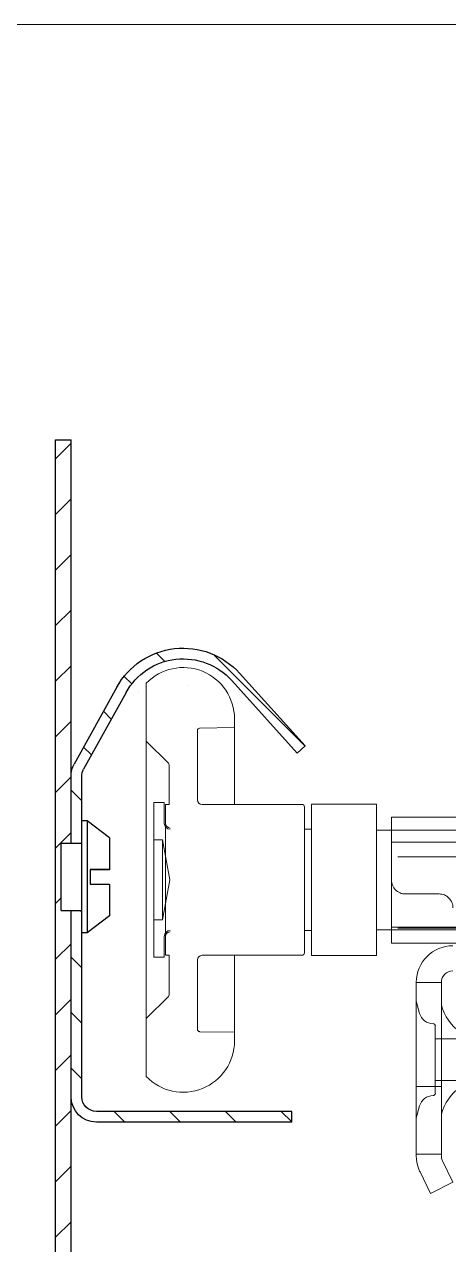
# Model space of a CAD drawing. Extents: x -965262 to 1142518, y -357520 to 71675.
# Drawn here: x 73035.8 to 73104.2, y -234349.2 to -234152.1 of the extents above; entities that cross this region are included whole.
import ezdxf

# ---------------------------------------------------------------- set-up
doc = ezdxf.new("R2010")
doc.units = 0
doc.header["$LTSCALE"] = 10
doc.linetypes.add('DOTE', pattern=[2.42, 2, -0.2, 0.02, -0.2])
doc.layers.get('0').update_dxf_attribs({"linetype": 'CONTINUOUS', "lineweight": 30})
doc.layers.add('DOTE', color=7, linetype='DOTE', lineweight=9)

# ---------------------------------------------------------------- blocks, each defined once
blk = doc.blocks.new('Крепеж_ворот')
at = {"lineweight": 15}
h = blk.add_hatch(dxfattribs=at)
h.set_pattern_fill('ANSI31', color=256, scale=2, angle=180)
h.set_pattern_definition([(225, (746089.599, 74802.7244), (4.49013, -4.49013), [])])
h.paths.add_polyline_path([(746087.09, 74804.1), (746087.09, 74801.59), (746091.07, 74801.59), (746094.24, 74801.94), (746094.24, 74804.1)], flags=17)
h.paths.add_polyline_path([(746116.44, 74801.59, 0.165118), (746119.87, 74802.76), (746124.24, 74806.12, -0.301689), (746131.37, 74806.6), (746134.76, 74804.67, 0.130081), (746137.55, 74803.94), (746142.21, 74803.94), (746142.21, 74806.45), (746137.55, 74806.45, -0.130081), (746136.01, 74806.85), (746132.61, 74808.79, 0.301689), (746122.72, 74808.11), (746118.34, 74804.75, -0.165112), (746116.44, 74804.1), (746064.1, 74804.1, -0.414223), (746060.99, 74807.22), (746060.99, 74868.49), (746059.41, 74868.49), (746059.41, 74868.76), (746059.41, 74869.53), (746059.41, 74870.49), (746059.41, 74870.73), (746059.41, 74871.71), (746059.41, 74872.25), (746059.41, 74873.16), (746059.41, 74873.93), (746059.41, 74874.68), (746059.41, 74875.61), (746059.41, 74876.12), (746059.41, 74877.13), (746059.41, 74877.35), (746059.41, 74878.33), (746059.41, 74879.1), (746059.41, 74879.37), (746060.99, 74879.37), (746060.99, 74944.51), (746058.48, 74944.51), (746058.48, 74807.22, 0.41422), (746064.1, 74801.59)])
h = blk.add_hatch(dxfattribs=at)
h.set_pattern_fill('ANSI31', color=256, scale=2, angle=90)
h.set_pattern_definition([(135, (736343.8085, 75928.334), (-4.490128, -4.490128), [])])
edge = h.paths.add_edge_path()
edge.add_ellipse((746065.08, 74838.41), major_axis=(-1.67, 1.67), ratio=1, start_angle=45, end_angle=135, ccw=False)
edge.add_line((746062.72, 74838.41), (746062.72, 74868.49))
edge.add_line((746062.72, 74868.49), (746060.99, 74868.49))
edge.add_line((746060.99, 74868.49), (746060.99, 74838.41))
edge.add_ellipse((746065.08, 74838.41), major_axis=(-2.89, 2.89), ratio=1, start_angle=45, end_angle=135)
edge.add_line((746065.08, 74834.32), (746096.6, 74834.32))
edge.add_line((746096.6, 74834.32), (746096.6, 74836.05))
edge.add_line((746096.6, 74836.05), (746065.08, 74836.05))
edge = h.paths.add_edge_path()
edge.add_ellipse((746065.08, 74890.17), major_axis=(2.89, 2.89), ratio=1, start_angle=106, end_angle=135)
edge.add_line((746060.99, 74890.17), (746060.99, 74879.37))
edge.add_line((746060.99, 74879.37), (746062.72, 74879.37))
edge.add_line((746062.72, 74879.37), (746062.72, 74890.37))
edge.add_ellipse((746065.08, 74890.17), major_axis=(-1.67, 1.67), ratio=1, start_angle=16, end_angle=45, ccw=False)
edge.add_line((746063.01, 74891.31), (746069.88, 74903.71))
edge.add_ellipse((746079.09, 74898.6), major_axis=(7.45, 7.45), ratio=1, start_angle=-3, end_angle=106, ccw=False)
edge.add_line((746086.92, 74905.65), (746097.49, 74893.92))
edge.add_line((746097.49, 74893.92), (746098.77, 74895.07))
edge.add_line((746098.77, 74895.07), (746088.2, 74906.81))
edge.add_ellipse((746079.09, 74898.6), major_axis=(8.67, 8.67), ratio=1, start_angle=-3, end_angle=106)
edge.add_line((746068.37, 74904.55), (746061.5, 74892.15))
for p, q in [((746058.48, 74807.22), (746058.48, 74944.51)), ((746058.48, 74944.51), (746060.99, 74944.51)), ((746060.99, 74879.37), (746060.99, 74944.51)), ((746086.92, 74905.65), (746097.49, 74893.92)), ((746088.2, 74906.81), (746098.77, 74895.07)), ((746068.37, 74904.55), (746061.5, 74892.15)), ((746069.88, 74903.71), (746063.01, 74891.31)), ((746097.49, 74893.92), (746098.77, 74895.07)), ((746060.99, 74879.37), (746060.99, 74890.17)), ((746062.72, 74838.41), (746062.72, 74890.17)), ((746063.59, 74882.96), (746062.72, 74882.96)), ((746063.59, 74882.96), (746063.59, 74873.93)), ((746067.18, 74880.24), (746063.59, 74882.96)), ((746067.18, 74880.24), (746067.18, 74875.09)), ((746059.41, 74879.37), (746062.72, 74879.37)), ((746059.41, 74868.49), (746059.41, 74879.37)), ((746063.59, 74873.93), (746063.59, 74864.9)), ((746064.08, 74875.09), (746064.08, 74872.76)), ((746067.18, 74872.76), (746067.18, 74867.62)), ((746059.41, 74868.49), (746062.72, 74868.49)), ((746060.99, 74807.22), (746060.99, 74868.49)), ((746060.99, 74838.41), (746060.99, 74868.49)), ((746067.18, 74867.62), (746063.59, 74864.9)), ((746063.59, 74864.9), (746062.72, 74864.9)), ((746096.6, 74836.05), (746065.08, 74836.05)), ((746096.6, 74834.32), (746065.08, 74834.32)), ((746096.6, 74834.32), (746096.6, 74836.05))]:
    blk.add_line(p, q)
for p, q in [((746073.13, 74841.68), (746073.13, 74905.21)), ((746087.38, 74899.45), (746087.38, 74898.05)), ((746081.38, 74897.57), (746081.38, 74886.37)), ((746087.38, 74898.05), (746081.75, 74897.95)), ((746087.38, 74885.62), (746087.38, 74898.05)), ((746073.13, 74895.84), (746076.7, 74892.27)), ((746076.81, 74885.62), (746076.81, 74892.01)), ((746074.33, 74885.92), (746074.33, 74860.96)), ((746076.04, 74885.92), (746076.04, 74882.57)), ((746076.25, 74882.57), (746076.25, 74885.62)), ((746076.25, 74885.62), (746076.81, 74885.62)), ((746082.13, 74885.62), (746087.38, 74885.62)), ((746087.38, 74885.62), (746098.28, 74885.62)), ((746099.78, 74861.22), (746099.78, 74885.66)), ((746099.78, 74885.66), (746110.28, 74885.66)), ((746110.28, 74861.22), (746110.28, 74885.66)), ((746098.66, 74885.25), (746098.66, 74882.57)), ((746062.72, 74882.96), (746062.72, 74873.93)), ((746076.25, 74864.32), (746076.25, 74882.57)), ((746098.66, 74882.57), (746098.66, 74864.32)), ((746098.66, 74881.61), (746099.78, 74881.61)), ((746110.28, 74881.48), (746224.72, 74881.48)), ((746060.99, 74879.37), (746060.99, 74881.3)), ((746074.33, 74879.91), (746075.74, 74879.91)), ((746076.92, 74873.44), (746075.74, 74879.91)), ((746075.74, 74879.91), (746075.74, 74866.98)), ((746113.75, 74877.17), (746224.72, 74877.17)), ((746062.72, 74873.93), (746062.72, 74864.9)), ((746076.92, 74873.44), (746075.74, 74866.98)), ((746060.99, 74833.86), (746060.99, 74868.49)), ((746074.33, 74866.98), (746075.74, 74866.98)), ((746076.04, 74864.32), (746076.04, 74860.96)), ((746076.25, 74864.32), (746076.25, 74861.26)), ((746098.66, 74865.27), (746099.78, 74865.27)), ((746098.66, 74861.64), (746098.66, 74864.32)), ((746110.28, 74865.4), (746212.49, 74865.4)), ((746076.25, 74861.26), (746076.81, 74861.26)), ((746076.81, 74861.26), (746076.81, 74854.88)), ((746081.38, 74849.31), (746081.38, 74860.51)), ((746082.13, 74861.26), (746087.38, 74861.26)), ((746087.38, 74848.71), (746087.38, 74861.26)), ((746087.38, 74861.26), (746098.28, 74861.26)), ((746099.78, 74861.22), (746110.28, 74861.22)), ((746073.13, 74851.05), (746076.7, 74854.61)), ((746087.38, 74848.84), (746081.75, 74848.93)), ((746087.38, 74847.43), (746087.38, 74848.84))]:
    blk.add_line(p, q, dxfattribs=at)
at = {"lineweight": 15, "ltscale": 0.5}
for p, q in [((746076.04, 74885.92), (746074.33, 74885.92)), ((746076.04, 74860.96), (746074.33, 74860.96))]:
    blk.add_line(p, q, dxfattribs=at)
at = {"lineweight": 15, "extrusion": (-1.7375e-14, 1, 0)}
for p, q in [((746112.7, 74883.58), (746224.72, 74883.58)), ((746112.7, 74863.2), (746112.7, 74883.58)), ((746112.7, 74863.2), (746135.6, 74863.2)), ((746116.71, 74856.89), (746116.71, 74828.87)), ((746120.76, 74856.89), (746120.76, 74828.87)), ((746117.31, 74826.28), (746118.99, 74822.82)), ((746122.63, 74824.6), (746120.95, 74828.05)), ((746118.99, 74822.82), (746122.63, 74824.6))]:
    blk.add_line(p, q, dxfattribs=at)
at = {"lineweight": 15, "ltscale": 0.5, "extrusion": (-1.7375e-14, 1, 0)}
for p, q in [((746112.7, 74879.53), (746224.72, 74879.53)), ((746114.95, 74871.17), (746120.38, 74871.17)), ((746135.6, 74865.8), (746112.7, 74865.8)), ((746120.76, 74856.89), (746116.71, 74856.89)), ((746117.24, 74851.89), (746116.71, 74853.85)), ((746119.78, 74838.98), (746119.78, 74849.85)), ((746123.83, 74847.78), (746119.78, 74847.78)), ((746120.76, 74840.08), (746116.71, 74840.08)), ((746123.83, 74841.04), (746119.78, 74841.04)), ((746117.24, 74836.93), (746116.71, 74834.97)), ((746120.76, 74829.17), (746116.71, 74829.17))]:
    blk.add_line(p, q, dxfattribs=at)
at = {"lineweight": 15, "extrusion": (-2.77556e-16, -1, 0)}
blk.add_line((746224.72, 74865.64), (746113.75, 74865.64), dxfattribs=at)
at = {"lineweight": 15}
for centre, radius, start, end in [((746079.09, 74899.45), 8.28, 0, 136.0097), ((746081.76, 74897.57), 0.375, 91, 180), ((746076.43, 74892.01), 0.375, 0, 45), ((746082.13, 74886.37), 0.75, 180, 270), ((746098.28, 74885.25), 0.375, 0, 90), ((746077, 74882.57), 0.956, 180, 270), ((746077, 74882.57), 0.75, 180, 270), ((746077, 74864.32), 0.956, 90, 180), ((746077, 74864.32), 0.75, 90, 180), ((746122.63, 74856.89), 5.92, 90, 180), ((746082.13, 74860.51), 0.75, 90, 180), ((746098.28, 74861.64), 0.375, 270, 0), ((746122.63, 74856.89), 1.87, 90, 180), ((746076.43, 74854.88), 0.375, 315, 0), ((746128.63, 74855.38), 8.15, 194.9986, 233.9214), ((746081.76, 74849.31), 0.375, 180, 269), ((746079.09, 74847.43), 8.28, 223.9903, 0), ((746128.63, 74833.44), 8.15, 126.0786, 165.0014), ((746122.63, 74828.87), 5.92, 180, 199.6464), ((746122.63, 74828.87), 1.87, 180, 185.5313)]:
    blk.add_arc(centre, radius, start, end, dxfattribs=at)
at = {"lineweight": 15, "ltscale": 0.5}
for centre, radius, start, end in [((746119.41, 74852.47), 2.25, 195, 270), ((746119.41, 74849.85), 0.375, 0, 90), ((746119.41, 74836.35), 2.25, 90, 165), ((746119.41, 74838.98), 0.375, 270, 0)]:
    blk.add_arc(centre, radius, start, end, dxfattribs=at)
at = {"extrusion": (0, 0, -1)}
for centre, major_axis, start_param, end_param in [((746079.09, 74898.6), (8.67, 8.67), 4.433136, 6.335545), ((746079.09, 74898.6), (7.45, 7.45), 4.433136, 6.335545), ((746065.08, 74890.17), (2.89, 2.89), 3.926991, 4.433136), ((746065.08, 74890.17), (-1.67, 1.67), 5.497787, 6.003933), ((746065.08, 74838.41), (-2.89, 2.89), 3.926991, 5.497787), ((746065.08, 74838.41), (-1.67, 1.67), 3.926991, 5.497787)]:
    blk.add_ellipse(centre, major_axis=major_axis, ratio=1, start_param=start_param, end_param=end_param, dxfattribs=at)
for points in [[(746067.18, 74875.09), (746065.88, 74875.09), (746064.08, 74875.09)], [(746064.08, 74872.76), (746065.88, 74872.76), (746067.18, 74872.76)]]:
    blk.add_rational_spline(points, [1, 1.01284142743, 1], degree=2)
at = {"lineweight": 15, "ltscale": 0.5}
for points, knots in [([(746114.95, 74871.17), (746114.67, 74871.17), (746114.36, 74871.23), (746113.81, 74871.46), (746113.56, 74871.63), (746113.16, 74872.03), (746112.98, 74872.29), (746112.75, 74872.84), (746112.7, 74873.14), (746112.7, 74873.42)], [0.37141352, 0.37141352, 0.37141352, 0.37141352, 0.39402571, 0.39402571, 0.41663789, 0.41663789, 0.43959523, 0.43959523, 0.46255257, 0.46255257, 0.46255257, 0.46255257]), ([(746122.63, 74868.92), (746122.63, 74869.2), (746122.58, 74869.5), (746122.35, 74870.05), (746122.18, 74870.31), (746121.77, 74870.71), (746121.52, 74870.89), (746120.97, 74871.12), (746120.67, 74871.17), (746120.38, 74871.17)], [0.28027447, 0.28027447, 0.28027447, 0.28027447, 0.30323181, 0.30323181, 0.32618916, 0.32618916, 0.34880134, 0.34880134, 0.37141352, 0.37141352, 0.37141352, 0.37141352])]:
    blk.add_open_spline(points, degree=3, knots=knots, dxfattribs=at)
at = {"lineweight": 15}
for points in [[(746120.95, 74828.05), (746120.85, 74828.24), (746120.79, 74828.46), (746120.77, 74828.69)], [(746117.05, 74826.88), (746117.13, 74826.68), (746117.21, 74826.47), (746117.31, 74826.28)]]:
    blk.add_open_spline(points, degree=3, dxfattribs=at)

msp = doc.modelspace()

# ---------------------------------------------------------------- linework, layer by layer
at = {"color": 7}
for points in [[(73049.49, -234288.62, -7970.86), (73048.19, -234288.62, -7970.86), (73046.39, -234288.62, -7970.86)], [(73049.49, -234288.62, -7970.86), (73048.19, -234288.62, -7970.86), (73046.39, -234288.62, -7970.86)], [(73049.49, -234288.62, -7970.86), (73048.19, -234288.62, -7970.86), (73046.39, -234288.62, -7970.86)], [(73049.49, -234288.62, -7970.86), (73048.19, -234288.62, -7970.86), (73046.39, -234288.62, -7970.86)], [(73049.49, -234288.62, -7970.86), (73048.19, -234288.62, -7970.86), (73046.39, -234288.62, -7970.86)], [(73049.49, -234288.62, -7970.86), (73048.19, -234288.62, -7970.86), (73046.39, -234288.62, -7970.86)], [(73049.49, -234288.62, -7970.86), (73048.19, -234288.62, -7970.86), (73046.39, -234288.62, -7970.86)], [(73049.49, -234288.62, -7970.86), (73048.19, -234288.62, -7970.86), (73046.39, -234288.62, -7970.86)], [(73049.49, -234288.62, -7970.86), (73048.19, -234288.62, -7970.86), (73046.39, -234288.62, -7970.86)], [(73049.49, -234288.62, -7970.86), (73048.19, -234288.62, -7970.86), (73046.39, -234288.62, -7970.86)], [(73049.49, -234288.62, -7970.86), (73048.19, -234288.62, -7970.86), (73046.39, -234288.62, -7970.86)], [(73049.49, -234288.62, -7970.86), (73048.19, -234288.62, -7970.86), (73046.39, -234288.62, -7970.86)], [(73049.49, -234288.62, -7970.86), (73048.19, -234288.62, -7970.86), (73046.39, -234288.62, -7970.86)], [(73049.49, -234288.62, -7970.86), (73048.19, -234288.62, -7970.86), (73046.39, -234288.62, -7970.86)], [(73049.49, -234288.62, -7970.86), (73048.19, -234288.62, -7970.86), (73046.39, -234288.62, -7970.86)], [(73049.49, -234288.62, -7970.86), (73048.19, -234288.62, -7970.86), (73046.39, -234288.62, -7970.86)], [(73049.49, -234288.62, -7970.86), (73048.19, -234288.62, -7970.86), (73046.39, -234288.62, -7970.86)], [(73049.49, -234288.62, -7970.86), (73048.19, -234288.62, -7970.86), (73046.39, -234288.62, -7970.86)], [(73049.49, -234288.62, -7970.86), (73048.19, -234288.62, -7970.86), (73046.39, -234288.62, -7970.86)], [(73049.49, -234288.62, -7970.86), (73048.19, -234288.62, -7970.86), (73046.39, -234288.62, -7970.86)], [(73049.49, -234288.62, -7970.86), (73048.19, -234288.62, -7970.86), (73046.39, -234288.62, -7970.86)], [(73049.49, -234288.62, -7970.86), (73048.19, -234288.62, -7970.86), (73046.39, -234288.62, -7970.86)], [(73049.49, -234288.62, -7970.86), (73048.19, -234288.62, -7970.86), (73046.39, -234288.62, -7970.86)], [(73049.49, -234288.62, -7970.86), (73048.19, -234288.62, -7970.86), (73046.39, -234288.62, -7970.86)], [(73049.49, -234288.62, -7970.86), (73048.19, -234288.62, -7970.86), (73046.39, -234288.62, -7970.86)], [(73049.49, -234288.62, -7970.86), (73048.19, -234288.62, -7970.86), (73046.39, -234288.62, -7970.86)], [(73049.49, -234288.62, -7970.86), (73048.19, -234288.62, -7970.86), (73046.39, -234288.62, -7970.86)], [(73049.49, -234288.62, -7970.86), (73048.19, -234288.62, -7970.86), (73046.39, -234288.62, -7970.86)], [(73049.49, -234288.62, -7970.86), (73048.19, -234288.62, -7970.86), (73046.39, -234288.62, -7970.86)], [(73049.49, -234288.62, -7970.86), (73048.19, -234288.62, -7970.86), (73046.39, -234288.62, -7970.86)], [(73049.49, -234288.62, -7970.86), (73048.19, -234288.62, -7970.86), (73046.39, -234288.62, -7970.86)], [(73049.49, -234288.62, -7970.86), (73048.19, -234288.62, -7970.86), (73046.39, -234288.62, -7970.86)], [(73049.49, -234288.62, -7970.86), (73048.19, -234288.62, -7970.86), (73046.39, -234288.62, -7970.86)], [(73049.49, -234288.62, -7970.86), (73048.19, -234288.62, -7970.86), (73046.39, -234288.62, -7970.86)], [(73049.49, -234288.62, -7970.86), (73048.19, -234288.62, -7970.86), (73046.39, -234288.62, -7970.86)], [(73049.49, -234288.62, -7970.86), (73048.19, -234288.62, -7970.86), (73046.39, -234288.62, -7970.86)], [(73049.49, -234288.62, -7970.86), (73048.19, -234288.62, -7970.86), (73046.39, -234288.62, -7970.86)], [(73049.49, -234288.62, -7970.86), (73048.19, -234288.62, -7970.86), (73046.39, -234288.62, -7970.86)], [(73049.49, -234288.62, -7970.86), (73048.19, -234288.62, -7970.86), (73046.39, -234288.62, -7970.86)], [(73049.49, -234288.62, -7970.86), (73048.19, -234288.62, -7970.86), (73046.39, -234288.62, -7970.86)], [(73049.49, -234288.62, -7970.86), (73048.19, -234288.62, -7970.86), (73046.39, -234288.62, -7970.86)], [(73049.49, -234288.62, -7970.86), (73048.19, -234288.62, -7970.86), (73046.39, -234288.62, -7970.86)], [(73049.49, -234288.62, -4720.31), (73048.19, -234288.62, -4720.31), (73046.39, -234288.62, -4720.31)], [(73049.49, -234288.62, -4720.31), (73048.19, -234288.62, -4720.31), (73046.39, -234288.62, -4720.31)], [(73049.49, -234288.62, -4720.31), (73048.19, -234288.62, -4720.31), (73046.39, -234288.62, -4720.31)], [(73049.49, -234288.62, -4720.31), (73048.19, -234288.62, -4720.31), (73046.39, -234288.62, -4720.31)], [(73049.49, -234288.62, -4720.31), (73048.19, -234288.62, -4720.31), (73046.39, -234288.62, -4720.31)], [(73049.49, -234288.62, -4720.31), (73048.19, -234288.62, -4720.31), (73046.39, -234288.62, -4720.31)], [(73049.49, -234288.62, -4720.31), (73048.19, -234288.62, -4720.31), (73046.39, -234288.62, -4720.31)], [(73049.49, -234288.62, -4720.31), (73048.19, -234288.62, -4720.31), (73046.39, -234288.62, -4720.31)], [(73049.49, -234288.62, -4720.31), (73048.19, -234288.62, -4720.31), (73046.39, -234288.62, -4720.31)], [(73049.49, -234288.62, -4720.31), (73048.19, -234288.62, -4720.31), (73046.39, -234288.62, -4720.31)], [(73049.49, -234288.62, -4720.31), (73048.19, -234288.62, -4720.31), (73046.39, -234288.62, -4720.31)], [(73049.49, -234288.62, -4720.31), (73048.19, -234288.62, -4720.31), (73046.39, -234288.62, -4720.31)], [(73049.49, -234288.62, -4720.31), (73048.19, -234288.62, -4720.31), (73046.39, -234288.62, -4720.31)], [(73049.49, -234288.62, -4720.31), (73048.19, -234288.62, -4720.31), (73046.39, -234288.62, -4720.31)], [(73049.49, -234288.62, -4720.31), (73048.19, -234288.62, -4720.31), (73046.39, -234288.62, -4720.31)], [(73049.49, -234288.62, -4720.31), (73048.19, -234288.62, -4720.31), (73046.39, -234288.62, -4720.31)], [(73049.49, -234288.62, -4720.31), (73048.19, -234288.62, -4720.31), (73046.39, -234288.62, -4720.31)], [(73049.49, -234288.62, -4720.31), (73048.19, -234288.62, -4720.31), (73046.39, -234288.62, -4720.31)], [(73049.49, -234288.62, -4720.31), (73048.19, -234288.62, -4720.31), (73046.39, -234288.62, -4720.31)], [(73049.49, -234288.62, -4720.31), (73048.19, -234288.62, -4720.31), (73046.39, -234288.62, -4720.31)], [(73049.49, -234288.62, -4720.31), (73048.19, -234288.62, -4720.31), (73046.39, -234288.62, -4720.31)], [(73049.49, -234288.62, -4720.31), (73048.19, -234288.62, -4720.31), (73046.39, -234288.62, -4720.31)], [(73049.49, -234288.62, -4720.31), (73048.19, -234288.62, -4720.31), (73046.39, -234288.62, -4720.31)], [(73049.49, -234288.62, -4720.31), (73048.19, -234288.62, -4720.31), (73046.39, -234288.62, -4720.31)], [(73049.49, -234288.62, -4720.31), (73048.19, -234288.62, -4720.31), (73046.39, -234288.62, -4720.31)], [(73049.49, -234288.62, -4720.31), (73048.19, -234288.62, -4720.31), (73046.39, -234288.62, -4720.31)], [(73049.49, -234288.62, -4720.31), (73048.19, -234288.62, -4720.31), (73046.39, -234288.62, -4720.31)], [(73049.49, -234288.62, -4720.31), (73048.19, -234288.62, -4720.31), (73046.39, -234288.62, -4720.31)], [(73049.49, -234288.62, -4720.31), (73048.19, -234288.62, -4720.31), (73046.39, -234288.62, -4720.31)], [(73049.49, -234288.62, -4720.31), (73048.19, -234288.62, -4720.31), (73046.39, -234288.62, -4720.31)], [(73049.49, -234288.62, -4720.31), (73048.19, -234288.62, -4720.31), (73046.39, -234288.62, -4720.31)], [(73049.49, -234288.62, -4720.31), (73048.19, -234288.62, -4720.31), (73046.39, -234288.62, -4720.31)], [(73049.49, -234288.62, -4720.31), (73048.19, -234288.62, -4720.31), (73046.39, -234288.62, -4720.31)], [(73049.49, -234288.62, -4720.31), (73048.19, -234288.62, -4720.31), (73046.39, -234288.62, -4720.31)], [(73049.49, -234288.62, -4720.31), (73048.19, -234288.62, -4720.31), (73046.39, -234288.62, -4720.31)], [(73049.49, -234288.62, -4720.31), (73048.19, -234288.62, -4720.31), (73046.39, -234288.62, -4720.31)], [(73049.49, -234288.62, -4720.31), (73048.19, -234288.62, -4720.31), (73046.39, -234288.62, -4720.31)], [(73049.49, -234288.62, -4720.31), (73048.19, -234288.62, -4720.31), (73046.39, -234288.62, -4720.31)], [(73049.49, -234288.62, -4720.31), (73048.19, -234288.62, -4720.31), (73046.39, -234288.62, -4720.31)], [(73049.49, -234288.62, -4720.31), (73048.19, -234288.62, -4720.31), (73046.39, -234288.62, -4720.31)], [(73049.49, -234288.62, -4720.31), (73048.19, -234288.62, -4720.31), (73046.39, -234288.62, -4720.31)], [(73049.49, -234288.62, -4720.31), (73048.19, -234288.62, -4720.31), (73046.39, -234288.62, -4720.31)], [(73049.49, -234288.62, -4720.31), (73048.19, -234288.62, -4720.31), (73046.39, -234288.62, -4720.31)], [(73049.49, -234288.62, -4720.31), (73048.19, -234288.62, -4720.31), (73046.39, -234288.62, -4720.31)], [(73049.49, -234288.62, -4720.31), (73048.19, -234288.62, -4720.31), (73046.39, -234288.62, -4720.31)], [(73049.49, -234288.62, -4720.31), (73048.19, -234288.62, -4720.31), (73046.39, -234288.62, -4720.31)], [(73049.49, -234288.62, -4720.31), (73048.19, -234288.62, -4720.31), (73046.39, -234288.62, -4720.31)], [(73049.49, -234288.62, -4720.31), (73048.19, -234288.62, -4720.31), (73046.39, -234288.62, -4720.31)], [(73049.49, -234288.62, -4720.31), (73048.19, -234288.62, -4720.31), (73046.39, -234288.62, -4720.31)], [(73049.49, -234288.62, -4720.31), (73048.19, -234288.62, -4720.31), (73046.39, -234288.62, -4720.31)], [(73049.49, -234288.62, -4720.31), (73048.19, -234288.62, -4720.31), (73046.39, -234288.62, -4720.31)], [(73049.49, -234288.62, -4720.31), (73048.19, -234288.62, -4720.31), (73046.39, -234288.62, -4720.31)], [(73049.49, -234288.62, -4720.31), (73048.19, -234288.62, -4720.31), (73046.39, -234288.62, -4720.31)], [(73049.49, -234288.62, -4720.31), (73048.19, -234288.62, -4720.31), (73046.39, -234288.62, -4720.31)], [(73049.49, -234288.62, -4720.31), (73048.19, -234288.62, -4720.31), (73046.39, -234288.62, -4720.31)], [(73049.49, -234288.62, -4720.31), (73048.19, -234288.62, -4720.31), (73046.39, -234288.62, -4720.31)], [(73049.49, -234288.62, -4720.31), (73048.19, -234288.62, -4720.31), (73046.39, -234288.62, -4720.31)], [(73049.49, -234288.62, -4720.31), (73048.19, -234288.62, -4720.31), (73046.39, -234288.62, -4720.31)], [(73049.49, -234288.62, -4720.31), (73048.19, -234288.62, -4720.31), (73046.39, -234288.62, -4720.31)], [(73049.49, -234288.62, -4720.31), (73048.19, -234288.62, -4720.31), (73046.39, -234288.62, -4720.31)], [(73049.49, -234288.62, -4720.31), (73048.19, -234288.62, -4720.31), (73046.39, -234288.62, -4720.31)], [(73049.49, -234288.62, -4720.31), (73048.19, -234288.62, -4720.31), (73046.39, -234288.62, -4720.31)], [(73049.49, -234288.62, -4720.31), (73048.19, -234288.62, -4720.31), (73046.39, -234288.62, -4720.31)], [(73049.49, -234288.62, -4720.31), (73048.19, -234288.62, -4720.31), (73046.39, -234288.62, -4720.31)], [(73049.49, -234288.62, -4720.31), (73048.19, -234288.62, -4720.31), (73046.39, -234288.62, -4720.31)], [(73049.49, -234288.62, -4720.31), (73048.19, -234288.62, -4720.31), (73046.39, -234288.62, -4720.31)], [(73049.49, -234288.62, -4720.31), (73048.19, -234288.62, -4720.31), (73046.39, -234288.62, -4720.31)], [(73049.49, -234288.62, -4720.31), (73048.19, -234288.62, -4720.31), (73046.39, -234288.62, -4720.31)], [(73049.49, -234288.62, -4720.31), (73048.19, -234288.62, -4720.31), (73046.39, -234288.62, -4720.31)], [(73049.49, -234288.62, -4720.31), (73048.19, -234288.62, -4720.31), (73046.39, -234288.62, -4720.31)], [(73049.49, -234288.62, -4720.31), (73048.19, -234288.62, -4720.31), (73046.39, -234288.62, -4720.31)], [(73049.49, -234288.62, -4720.31), (73048.19, -234288.62, -4720.31), (73046.39, -234288.62, -4720.31)], [(73049.49, -234288.62, -4720.31), (73048.19, -234288.62, -4720.31), (73046.39, -234288.62, -4720.31)], [(73049.49, -234288.62, -4720.31), (73048.19, -234288.62, -4720.31), (73046.39, -234288.62, -4720.31)], [(73049.49, -234288.62, -4720.31), (73048.19, -234288.62, -4720.31), (73046.39, -234288.62, -4720.31)], [(73049.49, -234288.62, -4720.31), (73048.19, -234288.62, -4720.31), (73046.39, -234288.62, -4720.31)], [(73049.49, -234288.62, -4720.31), (73048.19, -234288.62, -4720.31), (73046.39, -234288.62, -4720.31)], [(73049.49, -234288.62, -4720.31), (73048.19, -234288.62, -4720.31), (73046.39, -234288.62, -4720.31)], [(73049.49, -234288.62, -4720.31), (73048.19, -234288.62, -4720.31), (73046.39, -234288.62, -4720.31)], [(73049.49, -234288.62, -4720.31), (73048.19, -234288.62, -4720.31), (73046.39, -234288.62, -4720.31)], [(73049.49, -234288.62, -4720.31), (73048.19, -234288.62, -4720.31), (73046.39, -234288.62, -4720.31)], [(73049.49, -234288.62, -4720.31), (73048.19, -234288.62, -4720.31), (73046.39, -234288.62, -4720.31)], [(73049.49, -234288.62, -4720.31), (73048.19, -234288.62, -4720.31), (73046.39, -234288.62, -4720.31)], [(73049.49, -234288.62, -4720.31), (73048.19, -234288.62, -4720.31), (73046.39, -234288.62, -4720.31)], [(73049.49, -234288.62, -4720.31), (73048.19, -234288.62, -4720.31), (73046.39, -234288.62, -4720.31)], [(73049.49, -234288.62, -4720.31), (73048.19, -234288.62, -4720.31), (73046.39, -234288.62, -4720.31)], [(73049.49, -234288.62, -4720.31), (73048.19, -234288.62, -4720.31), (73046.39, -234288.62, -4720.31)], [(73049.49, -234288.62, -4720.31), (73048.19, -234288.62, -4720.31), (73046.39, -234288.62, -4720.31)], [(73049.49, -234288.62, -4720.31), (73048.19, -234288.62, -4720.31), (73046.39, -234288.62, -4720.31)], [(73049.49, -234288.62, -4720.31), (73048.19, -234288.62, -4720.31), (73046.39, -234288.62, -4720.31)], [(73049.49, -234288.62, -4720.31), (73048.19, -234288.62, -4720.31), (73046.39, -234288.62, -4720.31)], [(73049.49, -234288.62, -4720.31), (73048.19, -234288.62, -4720.31), (73046.39, -234288.62, -4720.31)], [(73049.49, -234288.62, -4720.31), (73048.19, -234288.62, -4720.31), (73046.39, -234288.62, -4720.31)], [(73049.49, -234288.62, -4720.31), (73048.19, -234288.62, -4720.31), (73046.39, -234288.62, -4720.31)], [(73049.49, -234288.62, -4720.31), (73048.19, -234288.62, -4720.31), (73046.39, -234288.62, -4720.31)], [(73049.49, -234288.62, -4720.31), (73048.19, -234288.62, -4720.31), (73046.39, -234288.62, -4720.31)], [(73049.49, -234288.62, -4720.31), (73048.19, -234288.62, -4720.31), (73046.39, -234288.62, -4720.31)], [(73049.49, -234288.62, -4720.31), (73048.19, -234288.62, -4720.31), (73046.39, -234288.62, -4720.31)], [(73049.49, -234288.62, -4720.31), (73048.19, -234288.62, -4720.31), (73046.39, -234288.62, -4720.31)], [(73049.49, -234288.62, -4720.31), (73048.19, -234288.62, -4720.31), (73046.39, -234288.62, -4720.31)], [(73049.49, -234288.62, -4720.31), (73048.19, -234288.62, -4720.31), (73046.39, -234288.62, -4720.31)], [(73049.49, -234288.62, -4720.31), (73048.19, -234288.62, -4720.31), (73046.39, -234288.62, -4720.31)], [(73049.49, -234288.62, -4720.31), (73048.19, -234288.62, -4720.31), (73046.39, -234288.62, -4720.31)], [(73049.49, -234288.62, -4720.31), (73048.19, -234288.62, -4720.31), (73046.39, -234288.62, -4720.31)], [(73049.49, -234288.62, -4720.31), (73048.19, -234288.62, -4720.31), (73046.39, -234288.62, -4720.31)], [(73049.49, -234288.62, -4720.31), (73048.19, -234288.62, -4720.31), (73046.39, -234288.62, -4720.31)], [(73049.49, -234288.62, -4720.31), (73048.19, -234288.62, -4720.31), (73046.39, -234288.62, -4720.31)], [(73049.49, -234288.62, -4720.31), (73048.19, -234288.62, -4720.31), (73046.39, -234288.62, -4720.31)], [(73049.49, -234288.62, -4720.31), (73048.19, -234288.62, -4720.31), (73046.39, -234288.62, -4720.31)], [(73049.49, -234288.62, -4720.31), (73048.19, -234288.62, -4720.31), (73046.39, -234288.62, -4720.31)], [(73049.49, -234288.62, -4720.31), (73048.19, -234288.62, -4720.31), (73046.39, -234288.62, -4720.31)], [(73049.49, -234288.62, -4720.31), (73048.19, -234288.62, -4720.31), (73046.39, -234288.62, -4720.31)], [(73049.49, -234288.62, -4720.31), (73048.19, -234288.62, -4720.31), (73046.39, -234288.62, -4720.31)], [(73049.49, -234288.62, -4720.31), (73048.19, -234288.62, -4720.31), (73046.39, -234288.62, -4720.31)], [(73049.49, -234288.62, -4720.31), (73048.19, -234288.62, -4720.31), (73046.39, -234288.62, -4720.31)], [(73049.49, -234288.62, -4720.31), (73048.19, -234288.62, -4720.31), (73046.39, -234288.62, -4720.31)], [(73049.49, -234288.62, -4720.31), (73048.19, -234288.62, -4720.31), (73046.39, -234288.62, -4720.31)], [(73049.49, -234288.62, -4720.31), (73048.19, -234288.62, -4720.31), (73046.39, -234288.62, -4720.31)], [(73049.49, -234288.62, -4720.31), (73048.19, -234288.62, -4720.31), (73046.39, -234288.62, -4720.31)], [(73049.49, -234288.62, -4720.31), (73048.19, -234288.62, -4720.31), (73046.39, -234288.62, -4720.31)], [(73049.49, -234288.62, -4720.31), (73048.19, -234288.62, -4720.31), (73046.39, -234288.62, -4720.31)], [(73049.49, -234288.62, -4720.31), (73048.19, -234288.62, -4720.31), (73046.39, -234288.62, -4720.31)], [(73049.49, -234288.62, -4720.31), (73048.19, -234288.62, -4720.31), (73046.39, -234288.62, -4720.31)], [(73049.49, -234288.62, -4720.31), (73048.19, -234288.62, -4720.31), (73046.39, -234288.62, -4720.31)], [(73049.49, -234288.62, -4720.31), (73048.19, -234288.62, -4720.31), (73046.39, -234288.62, -4720.31)], [(73049.49, -234288.62, -4720.31), (73048.19, -234288.62, -4720.31), (73046.39, -234288.62, -4720.31)], [(73049.49, -234288.62, -4720.31), (73048.19, -234288.62, -4720.31), (73046.39, -234288.62, -4720.31)], [(73049.49, -234288.62, -4720.31), (73048.19, -234288.62, -4720.31), (73046.39, -234288.62, -4720.31)], [(73049.49, -234288.62, -4720.31), (73048.19, -234288.62, -4720.31), (73046.39, -234288.62, -4720.31)], [(73046.39, -234290.95, -7970.86), (73048.19, -234290.95, -7970.86), (73049.49, -234290.95, -7970.86)], [(73046.39, -234290.95, -7970.86), (73048.19, -234290.95, -7970.86), (73049.49, -234290.95, -7970.86)], [(73046.39, -234290.95, -7970.86), (73048.19, -234290.95, -7970.86), (73049.49, -234290.95, -7970.86)], [(73046.39, -234290.95, -7970.86), (73048.19, -234290.95, -7970.86), (73049.49, -234290.95, -7970.86)], [(73046.39, -234290.95, -7970.86), (73048.19, -234290.95, -7970.86), (73049.49, -234290.95, -7970.86)], [(73046.39, -234290.95, -7970.86), (73048.19, -234290.95, -7970.86), (73049.49, -234290.95, -7970.86)], [(73046.39, -234290.95, -7970.86), (73048.19, -234290.95, -7970.86), (73049.49, -234290.95, -7970.86)], [(73046.39, -234290.95, -7970.86), (73048.19, -234290.95, -7970.86), (73049.49, -234290.95, -7970.86)], [(73046.39, -234290.95, -7970.86), (73048.19, -234290.95, -7970.86), (73049.49, -234290.95, -7970.86)], [(73046.39, -234290.95, -7970.86), (73048.19, -234290.95, -7970.86), (73049.49, -234290.95, -7970.86)], [(73046.39, -234290.95, -7970.86), (73048.19, -234290.95, -7970.86), (73049.49, -234290.95, -7970.86)], [(73046.39, -234290.95, -7970.86), (73048.19, -234290.95, -7970.86), (73049.49, -234290.95, -7970.86)], [(73046.39, -234290.95, -7970.86), (73048.19, -234290.95, -7970.86), (73049.49, -234290.95, -7970.86)], [(73046.39, -234290.95, -7970.86), (73048.19, -234290.95, -7970.86), (73049.49, -234290.95, -7970.86)], [(73046.39, -234290.95, -7970.86), (73048.19, -234290.95, -7970.86), (73049.49, -234290.95, -7970.86)], [(73046.39, -234290.95, -7970.86), (73048.19, -234290.95, -7970.86), (73049.49, -234290.95, -7970.86)], [(73046.39, -234290.95, -7970.86), (73048.19, -234290.95, -7970.86), (73049.49, -234290.95, -7970.86)], [(73046.39, -234290.95, -7970.86), (73048.19, -234290.95, -7970.86), (73049.49, -234290.95, -7970.86)], [(73046.39, -234290.95, -7970.86), (73048.19, -234290.95, -7970.86), (73049.49, -234290.95, -7970.86)], [(73046.39, -234290.95, -7970.86), (73048.19, -234290.95, -7970.86), (73049.49, -234290.95, -7970.86)], [(73046.39, -234290.95, -7970.86), (73048.19, -234290.95, -7970.86), (73049.49, -234290.95, -7970.86)], [(73046.39, -234290.95, -7970.86), (73048.19, -234290.95, -7970.86), (73049.49, -234290.95, -7970.86)], [(73046.39, -234290.95, -7970.86), (73048.19, -234290.95, -7970.86), (73049.49, -234290.95, -7970.86)], [(73046.39, -234290.95, -7970.86), (73048.19, -234290.95, -7970.86), (73049.49, -234290.95, -7970.86)], [(73046.39, -234290.95, -7970.86), (73048.19, -234290.95, -7970.86), (73049.49, -234290.95, -7970.86)], [(73046.39, -234290.95, -7970.86), (73048.19, -234290.95, -7970.86), (73049.49, -234290.95, -7970.86)], [(73046.39, -234290.95, -7970.86), (73048.19, -234290.95, -7970.86), (73049.49, -234290.95, -7970.86)], [(73046.39, -234290.95, -7970.86), (73048.19, -234290.95, -7970.86), (73049.49, -234290.95, -7970.86)], [(73046.39, -234290.95, -7970.86), (73048.19, -234290.95, -7970.86), (73049.49, -234290.95, -7970.86)], [(73046.39, -234290.95, -7970.86), (73048.19, -234290.95, -7970.86), (73049.49, -234290.95, -7970.86)], [(73046.39, -234290.95, -7970.86), (73048.19, -234290.95, -7970.86), (73049.49, -234290.95, -7970.86)], [(73046.39, -234290.95, -7970.86), (73048.19, -234290.95, -7970.86), (73049.49, -234290.95, -7970.86)], [(73046.39, -234290.95, -7970.86), (73048.19, -234290.95, -7970.86), (73049.49, -234290.95, -7970.86)], [(73046.39, -234290.95, -7970.86), (73048.19, -234290.95, -7970.86), (73049.49, -234290.95, -7970.86)], [(73046.39, -234290.95, -7970.86), (73048.19, -234290.95, -7970.86), (73049.49, -234290.95, -7970.86)], [(73046.39, -234290.95, -7970.86), (73048.19, -234290.95, -7970.86), (73049.49, -234290.95, -7970.86)], [(73046.39, -234290.95, -7970.86), (73048.19, -234290.95, -7970.86), (73049.49, -234290.95, -7970.86)], [(73046.39, -234290.95, -7970.86), (73048.19, -234290.95, -7970.86), (73049.49, -234290.95, -7970.86)], [(73046.39, -234290.95, -7970.86), (73048.19, -234290.95, -7970.86), (73049.49, -234290.95, -7970.86)], [(73046.39, -234290.95, -7970.86), (73048.19, -234290.95, -7970.86), (73049.49, -234290.95, -7970.86)], [(73046.39, -234290.95, -7970.86), (73048.19, -234290.95, -7970.86), (73049.49, -234290.95, -7970.86)], [(73046.39, -234290.95, -7970.86), (73048.19, -234290.95, -7970.86), (73049.49, -234290.95, -7970.86)], [(73046.39, -234290.95, -4720.31), (73048.19, -234290.95, -4720.31), (73049.49, -234290.95, -4720.31)], [(73046.39, -234290.95, -4720.31), (73048.19, -234290.95, -4720.31), (73049.49, -234290.95, -4720.31)], [(73046.39, -234290.95, -4720.31), (73048.19, -234290.95, -4720.31), (73049.49, -234290.95, -4720.31)], [(73046.39, -234290.95, -4720.31), (73048.19, -234290.95, -4720.31), (73049.49, -234290.95, -4720.31)], [(73046.39, -234290.95, -4720.31), (73048.19, -234290.95, -4720.31), (73049.49, -234290.95, -4720.31)], [(73046.39, -234290.95, -4720.31), (73048.19, -234290.95, -4720.31), (73049.49, -234290.95, -4720.31)], [(73046.39, -234290.95, -4720.31), (73048.19, -234290.95, -4720.31), (73049.49, -234290.95, -4720.31)], [(73046.39, -234290.95, -4720.31), (73048.19, -234290.95, -4720.31), (73049.49, -234290.95, -4720.31)], [(73046.39, -234290.95, -4720.31), (73048.19, -234290.95, -4720.31), (73049.49, -234290.95, -4720.31)], [(73046.39, -234290.95, -4720.31), (73048.19, -234290.95, -4720.31), (73049.49, -234290.95, -4720.31)], [(73046.39, -234290.95, -4720.31), (73048.19, -234290.95, -4720.31), (73049.49, -234290.95, -4720.31)], [(73046.39, -234290.95, -4720.31), (73048.19, -234290.95, -4720.31), (73049.49, -234290.95, -4720.31)], [(73046.39, -234290.95, -4720.31), (73048.19, -234290.95, -4720.31), (73049.49, -234290.95, -4720.31)], [(73046.39, -234290.95, -4720.31), (73048.19, -234290.95, -4720.31), (73049.49, -234290.95, -4720.31)], [(73046.39, -234290.95, -4720.31), (73048.19, -234290.95, -4720.31), (73049.49, -234290.95, -4720.31)], [(73046.39, -234290.95, -4720.31), (73048.19, -234290.95, -4720.31), (73049.49, -234290.95, -4720.31)], [(73046.39, -234290.95, -4720.31), (73048.19, -234290.95, -4720.31), (73049.49, -234290.95, -4720.31)], [(73046.39, -234290.95, -4720.31), (73048.19, -234290.95, -4720.31), (73049.49, -234290.95, -4720.31)], [(73046.39, -234290.95, -4720.31), (73048.19, -234290.95, -4720.31), (73049.49, -234290.95, -4720.31)], [(73046.39, -234290.95, -4720.31), (73048.19, -234290.95, -4720.31), (73049.49, -234290.95, -4720.31)], [(73046.39, -234290.95, -4720.31), (73048.19, -234290.95, -4720.31), (73049.49, -234290.95, -4720.31)], [(73046.39, -234290.95, -4720.31), (73048.19, -234290.95, -4720.31), (73049.49, -234290.95, -4720.31)], [(73046.39, -234290.95, -4720.31), (73048.19, -234290.95, -4720.31), (73049.49, -234290.95, -4720.31)], [(73046.39, -234290.95, -4720.31), (73048.19, -234290.95, -4720.31), (73049.49, -234290.95, -4720.31)], [(73046.39, -234290.95, -4720.31), (73048.19, -234290.95, -4720.31), (73049.49, -234290.95, -4720.31)], [(73046.39, -234290.95, -4720.31), (73048.19, -234290.95, -4720.31), (73049.49, -234290.95, -4720.31)], [(73046.39, -234290.95, -4720.31), (73048.19, -234290.95, -4720.31), (73049.49, -234290.95, -4720.31)], [(73046.39, -234290.95, -4720.31), (73048.19, -234290.95, -4720.31), (73049.49, -234290.95, -4720.31)], [(73046.39, -234290.95, -4720.31), (73048.19, -234290.95, -4720.31), (73049.49, -234290.95, -4720.31)], [(73046.39, -234290.95, -4720.31), (73048.19, -234290.95, -4720.31), (73049.49, -234290.95, -4720.31)], [(73046.39, -234290.95, -4720.31), (73048.19, -234290.95, -4720.31), (73049.49, -234290.95, -4720.31)], [(73046.39, -234290.95, -4720.31), (73048.19, -234290.95, -4720.31), (73049.49, -234290.95, -4720.31)], [(73046.39, -234290.95, -4720.31), (73048.19, -234290.95, -4720.31), (73049.49, -234290.95, -4720.31)], [(73046.39, -234290.95, -4720.31), (73048.19, -234290.95, -4720.31), (73049.49, -234290.95, -4720.31)], [(73046.39, -234290.95, -4720.31), (73048.19, -234290.95, -4720.31), (73049.49, -234290.95, -4720.31)], [(73046.39, -234290.95, -4720.31), (73048.19, -234290.95, -4720.31), (73049.49, -234290.95, -4720.31)], [(73046.39, -234290.95, -4720.31), (73048.19, -234290.95, -4720.31), (73049.49, -234290.95, -4720.31)], [(73046.39, -234290.95, -4720.31), (73048.19, -234290.95, -4720.31), (73049.49, -234290.95, -4720.31)], [(73046.39, -234290.95, -4720.31), (73048.19, -234290.95, -4720.31), (73049.49, -234290.95, -4720.31)], [(73046.39, -234290.95, -4720.31), (73048.19, -234290.95, -4720.31), (73049.49, -234290.95, -4720.31)], [(73046.39, -234290.95, -4720.31), (73048.19, -234290.95, -4720.31), (73049.49, -234290.95, -4720.31)], [(73046.39, -234290.95, -4720.31), (73048.19, -234290.95, -4720.31), (73049.49, -234290.95, -4720.31)], [(73046.39, -234290.95, -4720.31), (73048.19, -234290.95, -4720.31), (73049.49, -234290.95, -4720.31)], [(73046.39, -234290.95, -4720.31), (73048.19, -234290.95, -4720.31), (73049.49, -234290.95, -4720.31)], [(73046.39, -234290.95, -4720.31), (73048.19, -234290.95, -4720.31), (73049.49, -234290.95, -4720.31)], [(73046.39, -234290.95, -4720.31), (73048.19, -234290.95, -4720.31), (73049.49, -234290.95, -4720.31)], [(73046.39, -234290.95, -4720.31), (73048.19, -234290.95, -4720.31), (73049.49, -234290.95, -4720.31)], [(73046.39, -234290.95, -4720.31), (73048.19, -234290.95, -4720.31), (73049.49, -234290.95, -4720.31)], [(73046.39, -234290.95, -4720.31), (73048.19, -234290.95, -4720.31), (73049.49, -234290.95, -4720.31)], [(73046.39, -234290.95, -4720.31), (73048.19, -234290.95, -4720.31), (73049.49, -234290.95, -4720.31)], [(73046.39, -234290.95, -4720.31), (73048.19, -234290.95, -4720.31), (73049.49, -234290.95, -4720.31)], [(73046.39, -234290.95, -4720.31), (73048.19, -234290.95, -4720.31), (73049.49, -234290.95, -4720.31)], [(73046.39, -234290.95, -4720.31), (73048.19, -234290.95, -4720.31), (73049.49, -234290.95, -4720.31)], [(73046.39, -234290.95, -4720.31), (73048.19, -234290.95, -4720.31), (73049.49, -234290.95, -4720.31)], [(73046.39, -234290.95, -4720.31), (73048.19, -234290.95, -4720.31), (73049.49, -234290.95, -4720.31)], [(73046.39, -234290.95, -4720.31), (73048.19, -234290.95, -4720.31), (73049.49, -234290.95, -4720.31)], [(73046.39, -234290.95, -4720.31), (73048.19, -234290.95, -4720.31), (73049.49, -234290.95, -4720.31)], [(73046.39, -234290.95, -4720.31), (73048.19, -234290.95, -4720.31), (73049.49, -234290.95, -4720.31)], [(73046.39, -234290.95, -4720.31), (73048.19, -234290.95, -4720.31), (73049.49, -234290.95, -4720.31)], [(73046.39, -234290.95, -4720.31), (73048.19, -234290.95, -4720.31), (73049.49, -234290.95, -4720.31)], [(73046.39, -234290.95, -4720.31), (73048.19, -234290.95, -4720.31), (73049.49, -234290.95, -4720.31)], [(73046.39, -234290.95, -4720.31), (73048.19, -234290.95, -4720.31), (73049.49, -234290.95, -4720.31)], [(73046.39, -234290.95, -4720.31), (73048.19, -234290.95, -4720.31), (73049.49, -234290.95, -4720.31)], [(73046.39, -234290.95, -4720.31), (73048.19, -234290.95, -4720.31), (73049.49, -234290.95, -4720.31)], [(73046.39, -234290.95, -4720.31), (73048.19, -234290.95, -4720.31), (73049.49, -234290.95, -4720.31)], [(73046.39, -234290.95, -4720.31), (73048.19, -234290.95, -4720.31), (73049.49, -234290.95, -4720.31)], [(73046.39, -234290.95, -4720.31), (73048.19, -234290.95, -4720.31), (73049.49, -234290.95, -4720.31)], [(73046.39, -234290.95, -4720.31), (73048.19, -234290.95, -4720.31), (73049.49, -234290.95, -4720.31)], [(73046.39, -234290.95, -4720.31), (73048.19, -234290.95, -4720.31), (73049.49, -234290.95, -4720.31)], [(73046.39, -234290.95, -4720.31), (73048.19, -234290.95, -4720.31), (73049.49, -234290.95, -4720.31)], [(73046.39, -234290.95, -4720.31), (73048.19, -234290.95, -4720.31), (73049.49, -234290.95, -4720.31)], [(73046.39, -234290.95, -4720.31), (73048.19, -234290.95, -4720.31), (73049.49, -234290.95, -4720.31)], [(73046.39, -234290.95, -4720.31), (73048.19, -234290.95, -4720.31), (73049.49, -234290.95, -4720.31)], [(73046.39, -234290.95, -4720.31), (73048.19, -234290.95, -4720.31), (73049.49, -234290.95, -4720.31)], [(73046.39, -234290.95, -4720.31), (73048.19, -234290.95, -4720.31), (73049.49, -234290.95, -4720.31)], [(73046.39, -234290.95, -4720.31), (73048.19, -234290.95, -4720.31), (73049.49, -234290.95, -4720.31)], [(73046.39, -234290.95, -4720.31), (73048.19, -234290.95, -4720.31), (73049.49, -234290.95, -4720.31)], [(73046.39, -234290.95, -4720.31), (73048.19, -234290.95, -4720.31), (73049.49, -234290.95, -4720.31)], [(73046.39, -234290.95, -4720.31), (73048.19, -234290.95, -4720.31), (73049.49, -234290.95, -4720.31)], [(73046.39, -234290.95, -4720.31), (73048.19, -234290.95, -4720.31), (73049.49, -234290.95, -4720.31)], [(73046.39, -234290.95, -4720.31), (73048.19, -234290.95, -4720.31), (73049.49, -234290.95, -4720.31)], [(73046.39, -234290.95, -4720.31), (73048.19, -234290.95, -4720.31), (73049.49, -234290.95, -4720.31)], [(73046.39, -234290.95, -4720.31), (73048.19, -234290.95, -4720.31), (73049.49, -234290.95, -4720.31)], [(73046.39, -234290.95, -4720.31), (73048.19, -234290.95, -4720.31), (73049.49, -234290.95, -4720.31)], [(73046.39, -234290.95, -4720.31), (73048.19, -234290.95, -4720.31), (73049.49, -234290.95, -4720.31)], [(73046.39, -234290.95, -4720.31), (73048.19, -234290.95, -4720.31), (73049.49, -234290.95, -4720.31)], [(73046.39, -234290.95, -4720.31), (73048.19, -234290.95, -4720.31), (73049.49, -234290.95, -4720.31)], [(73046.39, -234290.95, -4720.31), (73048.19, -234290.95, -4720.31), (73049.49, -234290.95, -4720.31)], [(73046.39, -234290.95, -4720.31), (73048.19, -234290.95, -4720.31), (73049.49, -234290.95, -4720.31)], [(73046.39, -234290.95, -4720.31), (73048.19, -234290.95, -4720.31), (73049.49, -234290.95, -4720.31)], [(73046.39, -234290.95, -4720.31), (73048.19, -234290.95, -4720.31), (73049.49, -234290.95, -4720.31)], [(73046.39, -234290.95, -4720.31), (73048.19, -234290.95, -4720.31), (73049.49, -234290.95, -4720.31)], [(73046.39, -234290.95, -4720.31), (73048.19, -234290.95, -4720.31), (73049.49, -234290.95, -4720.31)], [(73046.39, -234290.95, -4720.31), (73048.19, -234290.95, -4720.31), (73049.49, -234290.95, -4720.31)], [(73046.39, -234290.95, -4720.31), (73048.19, -234290.95, -4720.31), (73049.49, -234290.95, -4720.31)], [(73046.39, -234290.95, -4720.31), (73048.19, -234290.95, -4720.31), (73049.49, -234290.95, -4720.31)], [(73046.39, -234290.95, -4720.31), (73048.19, -234290.95, -4720.31), (73049.49, -234290.95, -4720.31)], [(73046.39, -234290.95, -4720.31), (73048.19, -234290.95, -4720.31), (73049.49, -234290.95, -4720.31)], [(73046.39, -234290.95, -4720.31), (73048.19, -234290.95, -4720.31), (73049.49, -234290.95, -4720.31)], [(73046.39, -234290.95, -4720.31), (73048.19, -234290.95, -4720.31), (73049.49, -234290.95, -4720.31)], [(73046.39, -234290.95, -4720.31), (73048.19, -234290.95, -4720.31), (73049.49, -234290.95, -4720.31)], [(73046.39, -234290.95, -4720.31), (73048.19, -234290.95, -4720.31), (73049.49, -234290.95, -4720.31)], [(73046.39, -234290.95, -4720.31), (73048.19, -234290.95, -4720.31), (73049.49, -234290.95, -4720.31)], [(73046.39, -234290.95, -4720.31), (73048.19, -234290.95, -4720.31), (73049.49, -234290.95, -4720.31)], [(73046.39, -234290.95, -4720.31), (73048.19, -234290.95, -4720.31), (73049.49, -234290.95, -4720.31)], [(73046.39, -234290.95, -4720.31), (73048.19, -234290.95, -4720.31), (73049.49, -234290.95, -4720.31)], [(73046.39, -234290.95, -4720.31), (73048.19, -234290.95, -4720.31), (73049.49, -234290.95, -4720.31)], [(73046.39, -234290.95, -4720.31), (73048.19, -234290.95, -4720.31), (73049.49, -234290.95, -4720.31)], [(73046.39, -234290.95, -4720.31), (73048.19, -234290.95, -4720.31), (73049.49, -234290.95, -4720.31)], [(73046.39, -234290.95, -4720.31), (73048.19, -234290.95, -4720.31), (73049.49, -234290.95, -4720.31)], [(73046.39, -234290.95, -4720.31), (73048.19, -234290.95, -4720.31), (73049.49, -234290.95, -4720.31)], [(73046.39, -234290.95, -4720.31), (73048.19, -234290.95, -4720.31), (73049.49, -234290.95, -4720.31)], [(73046.39, -234290.95, -4720.31), (73048.19, -234290.95, -4720.31), (73049.49, -234290.95, -4720.31)], [(73046.39, -234290.95, -4720.31), (73048.19, -234290.95, -4720.31), (73049.49, -234290.95, -4720.31)], [(73046.39, -234290.95, -4720.31), (73048.19, -234290.95, -4720.31), (73049.49, -234290.95, -4720.31)], [(73046.39, -234290.95, -4720.31), (73048.19, -234290.95, -4720.31), (73049.49, -234290.95, -4720.31)], [(73046.39, -234290.95, -4720.31), (73048.19, -234290.95, -4720.31), (73049.49, -234290.95, -4720.31)], [(73046.39, -234290.95, -4720.31), (73048.19, -234290.95, -4720.31), (73049.49, -234290.95, -4720.31)], [(73046.39, -234290.95, -4720.31), (73048.19, -234290.95, -4720.31), (73049.49, -234290.95, -4720.31)], [(73046.39, -234290.95, -4720.31), (73048.19, -234290.95, -4720.31), (73049.49, -234290.95, -4720.31)], [(73046.39, -234290.95, -4720.31), (73048.19, -234290.95, -4720.31), (73049.49, -234290.95, -4720.31)], [(73046.39, -234290.95, -4720.31), (73048.19, -234290.95, -4720.31), (73049.49, -234290.95, -4720.31)], [(73046.39, -234290.95, -4720.31), (73048.19, -234290.95, -4720.31), (73049.49, -234290.95, -4720.31)], [(73046.39, -234290.95, -4720.31), (73048.19, -234290.95, -4720.31), (73049.49, -234290.95, -4720.31)], [(73046.39, -234290.95, -4720.31), (73048.19, -234290.95, -4720.31), (73049.49, -234290.95, -4720.31)], [(73046.39, -234290.95, -4720.31), (73048.19, -234290.95, -4720.31), (73049.49, -234290.95, -4720.31)], [(73046.39, -234290.95, -4720.31), (73048.19, -234290.95, -4720.31), (73049.49, -234290.95, -4720.31)], [(73046.39, -234290.95, -4720.31), (73048.19, -234290.95, -4720.31), (73049.49, -234290.95, -4720.31)], [(73046.39, -234290.95, -4720.31), (73048.19, -234290.95, -4720.31), (73049.49, -234290.95, -4720.31)]]:
    msp.add_rational_spline(points, [1, 1.01284142743, 1], degree=2, dxfattribs=at)
at = {"layer": 'DOTE', "color": 7, "ltscale": 100}
msp.add_line((113523.82, -234152.12, -4711.07), (55067.34, -234152.12, -4711.07), dxfattribs=at)

# ---------------------------------------------------------------- block references
at = {"color": 7}
msp.add_blockref('Крепеж_ворот', (-673017.7, -309163.72, -1451.29), dxfattribs=at)

doc.saveas('drawing.dxf')
